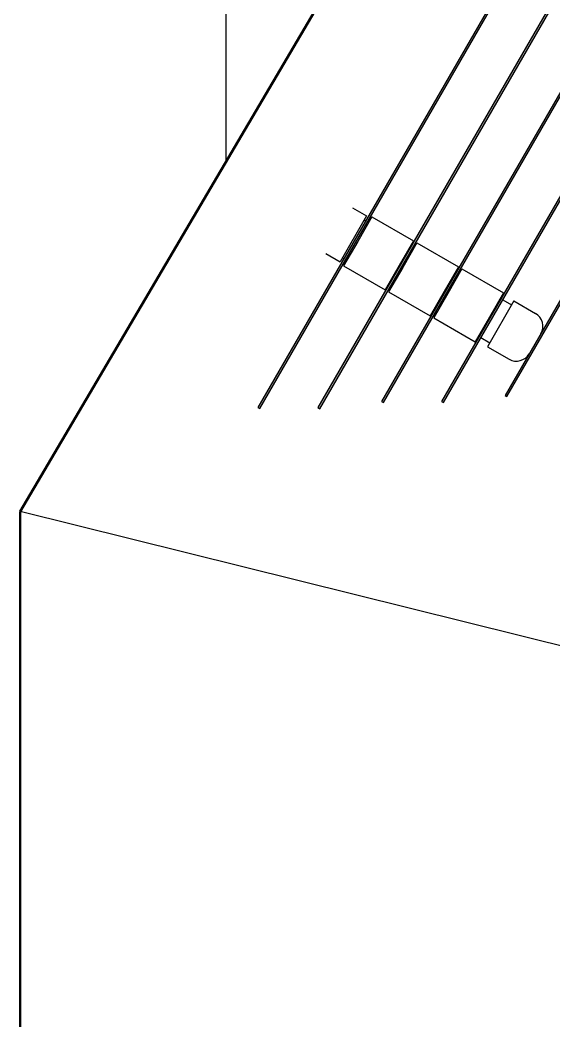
# Model space of a CAD drawing. Header units: millimetres. Extents: x 1147.5 to 1224.1, y 2097.1 to 2139.6.
# Drawn here: x 1151.2602 to 1151.5169, y 2121.163 to 2121.6444 of the extents above; entities that cross this region are included whole.
import ezdxf

# ---------------------------------------------------------------- set-up
doc = ezdxf.new("R2010")
doc.units = ezdxf.units.MM
doc.layers.add('1 MUEBLES FIJOS', color=1, linetype='Continuous', lineweight=30)
doc.layers.add('1 PAREDES', color=7, linetype='Continuous', lineweight=50)
for name, color, linetype in [('Lamelas_BackgroundLines', 150, 'Continuous'), ('Lamelas_IntersectionBoundary', 150, 'Continuous'), ('Lamelas_IntersectionFill', 150, 'Continuous'), ('Separador_BackgroundLines', 5, 'Continuous'), ('Tapon_BackgroundLines', 1, 'Continuous'), ('tubo de media_BackgroundLines', 3, 'Continuous')]:
    doc.layers.add(name, color=color, linetype=linetype)

msp = doc.modelspace()

# ---------------------------------------------------------------- hatches: boundary and pattern name
at = {"layer": 'Lamelas_IntersectionFill', "linetype": 'Continuous', "extrusion": (0, 0, -1)}
for points in [[(-1151.49335, 2121.46377), (-1151.8311, 2122.04877), (-1151.83197, 2122.04827), (-1151.49422, 2121.46327)], [(-1151.37455, 2121.45799), (-1151.7123, 2122.04299), (-1151.71317, 2122.04249), (-1151.37542, 2121.45749)], [(-1151.4034, 2121.45796), (-1151.74115, 2122.04296), (-1151.74202, 2122.04246), (-1151.40427, 2121.45746)], [(-1151.43395, 2121.46088), (-1151.7717, 2122.04588), (-1151.77257, 2122.04538), (-1151.43482, 2121.46038)], [(-1151.4628, 2121.46085), (-1151.80055, 2122.04585), (-1151.80142, 2122.04535), (-1151.46367, 2121.46035)]]:
    msp.add_hatch(color=8, dxfattribs=at).paths.add_polyline_path(points)

# ---------------------------------------------------------------- linework, layer by layer
at = {"layer": '1 MUEBLES FIJOS'}
for p, q in [((1151.35905, 2122.45799), (1151.35905, 2121.57608)), ((1152.22536, 2121.16799), (1151.26016, 2121.40799))]:
    msp.add_line(p, q, dxfattribs=at)
at = {"layer": '1 PAREDES'}
for points in [[(1151.81288, 2122.34746), (1151.26016, 2121.40799)], [(1151.26016, 2120.43799), (1151.26016, 2121.40799)]]:
    msp.add_lwpolyline(points, dxfattribs=at)
at = {"layer": 'Lamelas_BackgroundLines', "linetype": 'Continuous', "extrusion": (0, 1, 0)}
for p, q in [((1151.8311, 2122.04877), (1151.49335, 2121.46377)), ((1151.49422, 2121.46327), (1151.83197, 2122.04827)), ((1151.7123, 2122.04299), (1151.37455, 2121.45799)), ((1151.37542, 2121.45749), (1151.71317, 2122.04249)), ((1151.74115, 2122.04296), (1151.4034, 2121.45796)), ((1151.40427, 2121.45746), (1151.74202, 2122.04246)), ((1151.7717, 2122.04588), (1151.43395, 2121.46088)), ((1151.43482, 2121.46038), (1151.77257, 2122.04538)), ((1151.80055, 2122.04585), (1151.4628, 2121.46085)), ((1151.46367, 2121.46035), (1151.80142, 2122.04535)), ((1151.43395, 2121.46088), (1151.43482, 2121.46038)), ((1151.4628, 2121.46085), (1151.46367, 2121.46035)), ((1151.49335, 2121.46377), (1151.49422, 2121.46327)), ((1151.37455, 2121.45799), (1151.37542, 2121.45749)), ((1151.4034, 2121.45796), (1151.40427, 2121.45746))]:
    msp.add_line(p, q, dxfattribs=at)
at = {"layer": 'Lamelas_IntersectionBoundary', "linetype": 'Continuous', "extrusion": (0, 0, -1)}
for p, q in [((1151.8311, 2122.04877), (1151.49335, 2121.46377)), ((1151.49422, 2121.46327), (1151.83197, 2122.04827)), ((1151.7123, 2122.04299), (1151.37455, 2121.45799)), ((1151.37542, 2121.45749), (1151.71317, 2122.04249)), ((1151.74115, 2122.04296), (1151.4034, 2121.45796)), ((1151.40427, 2121.45746), (1151.74202, 2122.04246)), ((1151.7717, 2122.04588), (1151.43395, 2121.46088)), ((1151.43482, 2121.46038), (1151.77257, 2122.04538)), ((1151.80055, 2122.04585), (1151.4628, 2121.46085)), ((1151.46367, 2121.46035), (1151.80142, 2122.04535)), ((1151.43395, 2121.46088), (1151.43482, 2121.46038)), ((1151.4628, 2121.46085), (1151.46367, 2121.46035)), ((1151.49335, 2121.46377), (1151.49422, 2121.46327)), ((1151.37455, 2121.45799), (1151.37542, 2121.45749)), ((1151.4034, 2121.45796), (1151.40427, 2121.45746))]:
    msp.add_line(p, q, dxfattribs=at)
at = {"layer": 'Separador_BackgroundLines', "linetype": 'Continuous', "extrusion": (0, 1, 0)}
for p, q in [((1151.42932, 2121.5497), (1151.42252, 2121.53792)), ((1151.42932, 2121.5497), (1151.44929, 2121.53816)), ((1151.42252, 2121.53792), (1151.41572, 2121.52614)), ((1151.44929, 2121.53816), (1151.44249, 2121.52639)), ((1151.45097, 2121.5372), (1151.44417, 2121.52542)), ((1151.45097, 2121.5372), (1151.47094, 2121.52566)), ((1151.41572, 2121.52614), (1151.43569, 2121.51461)), ((1151.44249, 2121.52639), (1151.43569, 2121.51461)), ((1151.44417, 2121.52542), (1151.43737, 2121.51364)), ((1151.47094, 2121.52566), (1151.46414, 2121.51389)), ((1151.47262, 2121.5247), (1151.46582, 2121.51292)), ((1151.47262, 2121.5247), (1151.49259, 2121.51316)), ((1151.43737, 2121.51364), (1151.45734, 2121.50211)), ((1151.46414, 2121.51389), (1151.45734, 2121.50211)), ((1151.46582, 2121.51292), (1151.45902, 2121.50114)), ((1151.49259, 2121.51316), (1151.48579, 2121.50139)), ((1151.45902, 2121.50114), (1151.47899, 2121.48961)), ((1151.48579, 2121.50139), (1151.47899, 2121.48961))]:
    msp.add_line(p, q, dxfattribs=at)
at = {"layer": 'Tapon_BackgroundLines', "linetype": 'Continuous', "extrusion": (0, 1, 0)}
for p, q in [((1151.41993, 2121.55408), (1151.42675, 2121.55014)), ((1151.42675, 2121.55014), (1151.41405, 2121.52814)), ((1151.40723, 2121.53208), (1151.41405, 2121.52814)), ((1151.49754, 2121.50927), (1151.48484, 2121.48727)), ((1151.49754, 2121.50927), (1151.50796, 2121.50326)), ((1151.48484, 2121.48727), (1151.49526, 2121.48126))]:
    msp.add_line(p, q, dxfattribs=at)
at = {"layer": 'Tapon_BackgroundLines', "linetype": 'Continuous'}
for centre, start, end in [((1151.50441, 2121.49711), 330, 60), ((1151.49881, 2121.48741), 240, 330)]:
    msp.add_arc(centre, 0.0071, start, end, dxfattribs=at)
at = {"layer": 'tubo de media_BackgroundLines', "linetype": 'Continuous', "extrusion": (0, 1, 0)}
for p, q in [((1151.42565, 2121.54823), (1151.4264, 2121.5478)), ((1151.42727, 2121.5473), (1151.42777, 2121.54701)), ((1151.44774, 2121.53548), (1151.44805, 2121.5353)), ((1151.44892, 2121.5348), (1151.44942, 2121.53451)), ((1151.41515, 2121.53005), (1151.4159, 2121.52961)), ((1151.41677, 2121.52911), (1151.41727, 2121.52882)), ((1151.46939, 2121.52298), (1151.4697, 2121.5228)), ((1151.47057, 2121.5223), (1151.47107, 2121.52201)), ((1151.43724, 2121.51729), (1151.43755, 2121.51711)), ((1151.43842, 2121.51661), (1151.43892, 2121.51632)), ((1151.49104, 2121.51048), (1151.49135, 2121.5103)), ((1151.49222, 2121.5098), (1151.49644, 2121.50737)), ((1151.45889, 2121.50479), (1151.4592, 2121.50461)), ((1151.46007, 2121.50411), (1151.46057, 2121.50382)), ((1151.48054, 2121.49229), (1151.48085, 2121.49211)), ((1151.48172, 2121.49161), (1151.48594, 2121.48918))]:
    msp.add_line(p, q, dxfattribs=at)

doc.saveas('drawing.dxf')
